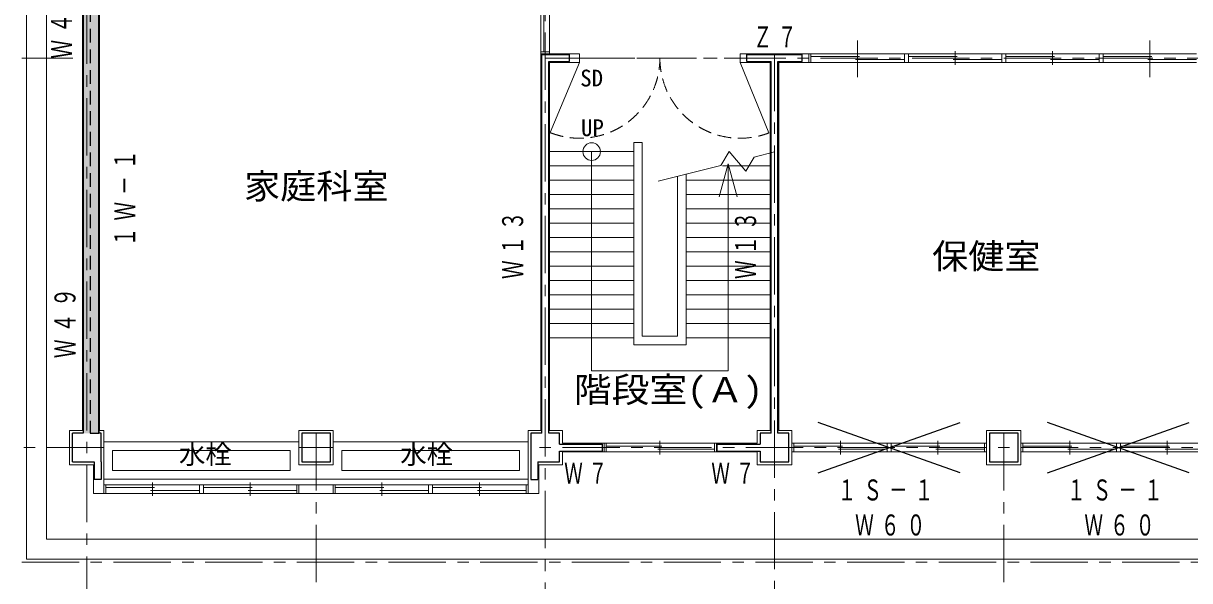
# Model space of a CAD drawing. Units: millimetres at full size, sheet at 1:200; details may follow other scales. Extents: x -55340 to 55340, y -38040 to 38040.
# Drawn here: x -45080 to -24730, y 14011 to 23740 of the extents above; entities that cross this region are included whole.
import ezdxf
from ezdxf.enums import TextEntityAlignment as Align

# ---------------------------------------------------------------- set-up
doc = ezdxf.new("R2010")
doc.units = ezdxf.units.MM
doc.header["$LTSCALE"] = 200
doc.linetypes.add('CHAIN1', pattern=[8, 5, -1, 1, -1])
doc.linetypes.add('DASHED1', pattern=[1.8, 1.2, -0.6])
for name, color, linetype, lineweight in [('0-0_補助線', 4, 'Continuous', 9), ('0-1_通り芯', 3, 'Continuous', 18), ('0-5_建具(ｻｯｼ)', 3, 'Continuous', 18), ('0-B_文字', 2, 'Continuous', 9), ('0-D_予備', 2, 'DASHED1', 25), ('2-0_補助線', 2, 'Continuous', 25), ('2-2_躯体', 2, 'Continuous', 25)]:
    doc.layers.add(name, color=color, linetype=linetype, lineweight=lineweight)
doc.layers.add('2-3_外壁', color=2, linetype='Continuous')
doc.layers.add('3-D_予備', color=91, linetype='Continuous')
doc.styles.add('ＭＳ ゴシック', font='')
doc.styles.get('ＭＳ ゴシック').set_extended_font_data('MS Gothic')

msp = doc.modelspace()

# ---------------------------------------------------------------- linework, layer by layer
at = {"layer": '0-0_補助線', "color": 3, "lineweight": 18}
for p, q in [((-44048.5, 25033.7), (-44048.5, 16633.7)), ((-43748.6, 16633.7), (-43748.6, 25033.7)), ((-35999.3, 23243.7), (-35999.3, 24156.2)), ((-30523.6, 22797.7), (-30523.6, 23438.3)), ((-25423.6, 22797.7), (-25423.6, 23438.3)), ((-36048.6, 23208.7), (-35373.6, 23208.7)), ((-35898.6, 23243.7), (-35898.6, 23208.7)), ((-35373.6, 23208.7), (-35373.6, 23058.7)), ((-32573.6, 23208.7), (-32573.6, 23058.7)), ((-29638.6, 23058.7), (-29638.6, 23208.7)), ((-28823.6, 23015.8), (-28823.6, 23251.5)), ((-27938.6, 23058.7), (-27938.6, 23208.7)), ((-27123.6, 23015.8), (-27123.6, 23251.5)), ((-26238.6, 23058.7), (-26238.6, 23208.7)), ((-35898.6, 23058.7), (-35898.6, 16633.7)), ((-35898.6, 23058.7), (-35373.6, 23058.7)), ((-35373.5, 23058.7), (-35890.8, 21832.7)), ((-32573.6, 23058.7), (-32074, 21825.8)), ((-32573.6, 23058.7), (-32048.6, 23058.7)), ((-32048.6, 16633.7), (-32048.6, 23058.7)), ((-31898.6, 23058.7), (-31373.6, 23058.7)), ((-31898.6, 16633.7), (-31898.6, 23058.7)), ((-31338.6, 23058.7), (-31373.6, 23058.7)), ((-31338.6, 23159.4), (-30488.5, 23159.4)), ((-30558.6, 23108), (-29708.6, 23108)), ((-29708.6, 23058.7), (-29638.6, 23058.7)), ((-29638.6, 23159.4), (-28788.6, 23159.4)), ((-28858.6, 23108), (-28008.6, 23108)), ((-28008.6, 23058.7), (-27938.6, 23058.7)), ((-27938.6, 23159.4), (-27088.6, 23159.4)), ((-27158.6, 23108), (-26308.6, 23108)), ((-26308.6, 23058.7), (-26238.6, 23058.7)), ((-26238.6, 23159.4), (-25388.6, 23159.4)), ((-25458.6, 23108), (-24608.6, 23108)), ((-44273.6, 16633.7), (-44048.5, 16633.7)), ((-44273.6, 16033.7), (-44273.6, 16633.7)), ((-43748.6, 16633.7), (-43673.5, 16633.7)), ((-43673.5, 15533.7), (-43673.5, 16633.7)), ((-32273.6, 16408.7), (-32273.6, 16633.7)), ((-32048.6, 16633.7), (-32273.6, 16633.7)), ((-28273.6, 16633.7), (-27673.6, 16633.7)), ((-28273.6, 16033.7), (-28273.6, 16633.7)), ((-27673.6, 16633.7), (-27673.6, 16033.7)), ((-34943.6, 16408.7), (-35673.6, 16408.7)), ((-34943.6, 16408.7), (-34943.6, 16258.7)), ((-34908.6, 16359.4), (-33938.6, 16359.4)), ((-34008.5, 16308), (-33023.6, 16308)), ((-33973.6, 16215.8), (-33973.6, 16451.5)), ((-32988.6, 16408.7), (-32988.6, 16258.7)), ((-32988.6, 16408.7), (-32273.6, 16408.7)), ((-31638.6, 16408.7), (-31673.6, 16408.7)), ((-31638.6, 16258.7), (-31638.6, 16408.7)), ((-31638.6, 16359.4), (-30788.6, 16359.4)), ((-30858.6, 16308), (-30008.6, 16308)), ((-30823.6, 16215.8), (-30823.6, 16451.5)), ((-29938.6, 16258.7), (-29938.6, 16408.7)), ((-29938.6, 16359.4), (-29088.6, 16359.4)), ((-29158.6, 16308), (-28308.6, 16308)), ((-29123.6, 16215.8), (-29123.6, 16451.5)), ((-27638.6, 16408.7), (-27673.6, 16408.7)), ((-27638.6, 16258.7), (-27638.6, 16408.7)), ((-27638.6, 16359.4), (-26788.6, 16359.4)), ((-26858.6, 16308), (-26008.6, 16308)), ((-26823.6, 16215.8), (-26823.6, 16451.5)), ((-25938.6, 16258.7), (-25938.6, 16408.7)), ((-25938.6, 16359.4), (-25088.6, 16359.4)), ((-25158.6, 16308), (-24308.6, 16308)), ((-25123.6, 16215.8), (-25123.6, 16451.5)), ((-35673.6, 16033.7), (-35673.6, 16258.7)), ((-34943.6, 16258.7), (-35673.6, 16258.7)), ((-34908.6, 16258.7), (-34943.6, 16258.7)), ((-31638.6, 16258.7), (-31673.6, 16258.7)), ((-30008.6, 16258.7), (-29938.6, 16258.7)), ((-28308.6, 16258.7), (-28273.6, 16258.7)), ((-27638.6, 16258.7), (-27673.6, 16258.7)), ((-26008.6, 16258.7), (-25938.6, 16258.7)), ((-43858.6, 16033.7), (-44273.6, 16033.7)), ((-43858.6, 15533.7), (-43858.6, 16033.7)), ((-36088.6, 15533.7), (-36088.6, 16033.7)), ((-35673.6, 16033.7), (-36088.6, 16033.7)), ((-27673.6, 16033.7), (-28273.6, 16033.7)), ((-43638.6, 15683.7), (-43673.5, 15683.7)), ((-43638.6, 15533.7), (-43638.6, 15683.7)), ((-42823.6, 15490.8), (-42823.6, 15726.5)), ((-42008.6, 15683.7), (-41938.6, 15683.7)), ((-42008.6, 15533.7), (-42008.6, 15683.7)), ((-41123.6, 15490.8), (-41123.6, 15726.5)), ((-40273.6, 15683.7), (-39673.6, 15683.7)), ((-39673.6, 15683.7), (-39673.6, 15533.7)), ((-38823.6, 15490.8), (-38823.6, 15726.5)), ((-38008.6, 15683.7), (-37938.6, 15683.7)), ((-38008.6, 15533.7), (-38008.6, 15683.7)), ((-37123.6, 15490.8), (-37123.6, 15726.5)), ((-43858.6, 15533.7), (-43673.5, 15533.7)), ((-43638.6, 15533.7), (-43673.5, 15533.7)), ((-43638.6, 15634.4), (-42788.6, 15634.4)), ((-42858.6, 15583), (-42008.6, 15583)), ((-41938.6, 15634.4), (-41088.6, 15634.4)), ((-41158.6, 15583), (-40308.6, 15583)), ((-40308.6, 15533.7), (-40273.6, 15533.7)), ((-39638.6, 15533.7), (-39673.6, 15533.7)), ((-39638.6, 15634.4), (-38788.6, 15634.4)), ((-38858.6, 15583), (-38008.6, 15583)), ((-37938.6, 15634.4), (-37088.6, 15634.4)), ((-37158.6, 15583), (-36308.6, 15583)), ((-36308.6, 15533.7), (-36273.6, 15533.7)), ((-36088.6, 15533.7), (-36273.6, 15533.7))]:
    msp.add_line(p, q, dxfattribs=at)
at = {"layer": '0-0_補助線', "color": 3, "linetype": 'DASHED1', "lineweight": 18}
msp.add_line((-35373.5, 23133.7), (-32573.6, 23133.7), dxfattribs=at)
at = {"layer": '0-0_補助線'}
for p, q in [((-34430.5, 21659.4), (-34280.5, 21659.4)), ((-34430.5, 18129.5), (-34430.5, 21659.4)), ((-34280.5, 18279.4), (-34280.5, 21659.4)), ((-34430.5, 21500.2), (-35898.6, 21500.2)), ((-32331, 21403.6), (-31972.1, 21494.2)), ((-34430.5, 21250.2), (-35898.6, 21250.2)), ((-34002.5, 20981.8), (-32912.8, 21256.8)), ((-32048.6, 21250.2), (-32882.5, 21250.2)), ((-34430.5, 21000.2), (-35898.6, 21000.2)), ((-33666.6, 21071.8), (-33666.6, 18279.4)), ((-33516.6, 21112), (-33516.6, 18129.5)), ((-32048.6, 21000.2), (-33516.6, 21000.2)), ((-34430.5, 20750.2), (-35898.6, 20750.2)), ((-32048.6, 20750.2), (-33516.6, 20750.2)), ((-34430.5, 20500.2), (-35898.6, 20500.2)), ((-32048.6, 20500.2), (-33516.6, 20500.2)), ((-34430.5, 20250.2), (-35898.6, 20250.2)), ((-32048.6, 20250.2), (-33516.6, 20250.2)), ((-34430.5, 20000.2), (-35898.6, 20000.2)), ((-32048.6, 20000.2), (-33516.6, 20000.2)), ((-34430.5, 19750.2), (-35898.6, 19750.2)), ((-32048.6, 19750.2), (-33516.6, 19750.2)), ((-34430.5, 19500.2), (-35898.6, 19500.2)), ((-32048.6, 19500.2), (-33516.6, 19500.2)), ((-34430.5, 19250.2), (-35898.6, 19250.2)), ((-32048.6, 19250.2), (-33516.6, 19250.2)), ((-34430.5, 19000.2), (-35898.6, 19000.2)), ((-32048.6, 19000.2), (-33516.6, 19000.2)), ((-34430.5, 18750.2), (-35898.6, 18750.2)), ((-32048.6, 18750.2), (-33516.6, 18750.2)), ((-34430.5, 18500.2), (-35898.6, 18500.2)), ((-32048.6, 18500.2), (-33516.6, 18500.2)), ((-34430.5, 18250.2), (-35898.6, 18250.2)), ((-34430.5, 18129.5), (-33516.6, 18129.5)), ((-34280.5, 18279.4), (-33666.6, 18279.4)), ((-32048.6, 18250.2), (-33516.6, 18250.2))]:
    msp.add_line(p, q, dxfattribs=at)
for points in [[(35501.4, 12683.7), (11376.4, 12683.7), (11376.4, 14383.7), (-45023.6, 14383.7), (-45023.6, 26383.7)], [(11726.4, 13033.7), (11726.4, 14733.7), (-44673.6, 14733.7), (-44673.6, 26033.7)], [(-35164.5, 21500.2), (-35164.5, 17673.7), (-32782.6, 17673.7), (-32782.6, 21289.6)], [(-32912.8, 21256.8), (-32767.8, 21499.6), (-32476, 21160.7), (-32331, 21403.6)]]:
    msp.add_lwpolyline(points, dxfattribs=at)
at = {"layer": '0-0_補助線', "color": 3, "lineweight": 18}
for points in [[(-36048.6, 23208.7), (-36048.6, 16633.7), (-36273.6, 16633.7), (-36273.6, 15533.7)], [(-35898.6, 23243.7), (-36048.6, 23243.7), (-36048.6, 23208.7)], [(-32573.6, 23208.7), (-31373.6, 23208.7), (-31373.6, 23058.7)], [(-31338.6, 23058.7), (-31338.6, 23208.7), (-31373.6, 23208.7)], [(-29708.6, 23058.7), (-29708.6, 23208.7), (-29638.6, 23208.7)], [(-28008.6, 23058.7), (-28008.6, 23208.7), (-27938.6, 23208.7)], [(-26308.6, 23058.7), (-26308.6, 23208.7), (-26238.6, 23208.7)], [(-35673.6, 16408.7), (-35673.6, 16633.7), (-35898.6, 16633.7)], [(-31898.6, 16633.7), (-31673.6, 16633.7), (-31673.6, 16033.7)], [(-34908.6, 16258.7), (-34908.6, 16408.7), (-34943.6, 16408.7)], [(-33023.6, 16258.7), (-33023.6, 16408.7), (-32988.6, 16408.7)], [(-30008.6, 16258.7), (-30008.6, 16408.7), (-29938.6, 16408.7)], [(-28308.6, 16258.7), (-28308.6, 16408.7), (-28273.6, 16408.7)], [(-26008.6, 16258.7), (-26008.6, 16408.7), (-25938.6, 16408.7)], [(-33023.6, 16258.7), (-32988.6, 16258.7), (-32273.6, 16258.7)], [(-31673.6, 16033.7), (-32273.6, 16033.7), (-32273.6, 16258.7)], [(-42008.6, 15533.7), (-41938.6, 15533.7), (-41938.6, 15683.7)], [(-40308.6, 15533.7), (-40308.6, 15683.7), (-40273.6, 15683.7)], [(-40273.6, 15683.7), (-40273.6, 15533.7), (-39673.6, 15533.7)], [(-39638.6, 15533.7), (-39638.6, 15683.7), (-39673.6, 15683.7)], [(-38008.6, 15533.7), (-37938.6, 15533.7), (-37938.6, 15683.7)], [(-36308.6, 15533.7), (-36308.6, 15683.7), (-36273.6, 15683.7)]]:
    msp.add_lwpolyline(points, dxfattribs=at)
msp.add_lwpolyline([(-39673.6, 16633.7), (-39673.6, 16033.7), (-40273.6, 16033.7), (-40273.6, 16633.7)], close=True, dxfattribs=at)
at = {"layer": '0-0_補助線'}
msp.add_circle((-35164.5, 21500.2), 153.6, dxfattribs=at)
at = {"layer": '0-0_補助線', "color": 3, "linetype": 'DASHED1', "lineweight": 18}
for centre, start, end in [((-35373.5, 23133.7), 248.3187, 0), ((-32573.6, 23133.7), 180, 290.90559)]:
    msp.add_arc(centre, 1400, start, end, dxfattribs=at)
at = {"layer": '0-1_通り芯', "color": 4, "linetype": 'CHAIN1', "lineweight": 9}
for p, q in [((-35973.6, 34777.1), (-35973.6, 9872.4)), ((-43973.6, 25633.7), (-43973.6, 8372.4)), ((-31973.6, 23208.7), (-31973.6, 9872.4)), ((-48307.7, 23133.7), (-44218.8, 23133.7)), ((-35973.6, 23133.7), (23326.4, 23133.7)), ((-39973.6, 16583.7), (-39973.6, 9872.4)), ((-27973.6, 16583.7), (-27973.6, 9872.4)), ((-43673.5, 16333.7), (-49507.7, 16333.7)), ((-39673.6, 16333.7), (-40273.6, 16333.7)), ((13326.4, 16333.7), (-36273.6, 16333.7)), ((-48307.7, 14333.7), (40371.9, 14333.7))]:
    msp.add_line(p, q, dxfattribs=at)
at = {"layer": '0-5_建具(ｻｯｼ)', "color": 4, "lineweight": 9}
for p, q in [((-36048.6, 23243.7), (-36048.6, 24998.7)), ((-35898.6, 24998.7), (-35898.6, 23243.7)), ((-31338.6, 23208.7), (-24608.6, 23208.7)), ((-24608.6, 23058.7), (-31338.6, 23058.7)), ((-43673.5, 16433.7), (-40273.6, 16433.7)), ((-43523.5, 15933.7), (-43523.5, 16283.7)), ((-43523.5, 16283.7), (-40423.6, 16283.7)), ((-40423.6, 15933.7), (-40423.6, 16283.7)), ((-36273.6, 16433.7), (-39673.5, 16433.7)), ((-36423.6, 16283.7), (-39523.5, 16283.7)), ((-39523.5, 15933.7), (-39523.5, 16283.7)), ((-36423.6, 15933.7), (-36423.6, 16283.7)), ((-34908.6, 16408.7), (-33023.6, 16408.7)), ((-31638.6, 16408.7), (-28308.6, 16408.7)), ((-27638.6, 16408.7), (-24308.6, 16408.7)), ((-33023.6, 16258.7), (-34908.6, 16258.7)), ((-28308.6, 16258.7), (-31638.6, 16258.7)), ((-24308.6, 16258.7), (-27638.6, 16258.7)), ((-43523.5, 15933.7), (-40423.6, 15933.7)), ((-36423.6, 15933.7), (-39523.5, 15933.7)), ((-43673.5, 15783.7), (-36273.6, 15783.7)), ((-43638.6, 15683.7), (-40308.6, 15683.7)), ((-39638.6, 15683.7), (-36308.6, 15683.7)), ((-40308.6, 15533.7), (-43638.6, 15533.7)), ((-36308.6, 15533.7), (-39638.6, 15533.7))]:
    msp.add_line(p, q, dxfattribs=at)
at = {"layer": '0-B_文字', "color": 4}
for q in [(-32937.9, 20710.1), (-32627.3, 20710.1)]:
    msp.add_line((-32782.6, 21289.6), q, dxfattribs=at)
at = {"layer": '2-0_補助線'}
for p, q in [((-43763.6, 16583.7), (-43763.6, 25083.7)), ((-43763.6, 22397), (-43763.6, 16583.7)), ((-28736.7, 15894.3), (-31210.4, 16773.1)), ((-31210.4, 15894.3), (-28736.7, 16773.1)), ((-24736.7, 15894.3), (-27210.4, 16773.1)), ((-27210.4, 15894.3), (-24736.7, 16773.1))]:
    msp.add_line(p, q, dxfattribs=at)
at = {"layer": '2-2_躯体', "linetype": 'DASHED1'}
for p, q in [((-43913.6, 25083.7), (-43913.6, 16583.7)), ((-43913.6, 16583.7), (-43763.6, 16583.7))]:
    msp.add_line(p, q, dxfattribs=at)
at = {"layer": '2-2_躯体'}
for p, q in [((-36033.6, 16583.7), (-36033.6, 23193.7)), ((-36033.6, 23193.7), (-35548.6, 23193.7)), ((-35913.6, 23073.7), (-35548.6, 23073.7)), ((-35548.6, 23073.7), (-35548.6, 23193.7)), ((-32458.6, 23193.7), (-31488.6, 23193.7)), ((-32458.6, 23073.7), (-32458.6, 23193.7)), ((-32458.6, 23073.7), (-32033.6, 23073.7)), ((-32033.6, 16583.7), (-32033.6, 23073.7)), ((-31913.6, 16583.7), (-31913.6, 23073.7)), ((-31913.6, 23073.7), (-31488.6, 23073.7)), ((-31488.6, 23073.7), (-31488.6, 23193.7)), ((-44223.6, 16083.7), (-44223.6, 16583.7)), ((-44033.6, 16583.7), (-44223.6, 16583.7)), ((-43723.6, 16583.7), (-43763.6, 16583.7)), ((-43723.6, 16083.7), (-43723.6, 16583.7)), ((-31723.6, 16583.7), (-31913.6, 16583.7)), ((-31723.6, 16083.7), (-31723.6, 16583.7)), ((-35723.6, 16393.7), (-34973.6, 16393.7)), ((-32973.6, 16393.7), (-32223.6, 16393.7)), ((-32973.6, 16273.7), (-32973.6, 16393.7)), ((-43723.6, 16083.7), (-43723.6, 15776.1)), ((-36223.6, 16083.7), (-36223.6, 15776.1)), ((-36103.6, 16083.7), (-36103.6, 15776.1)), ((-43723.6, 15776.1), (-43843.6, 15776.1)), ((-36223.6, 15776.1), (-36103.6, 15776.1))]:
    msp.add_line(p, q, dxfattribs=at)
for points in [[(-44223.6, 25083.7), (-44033.6, 25083.7), (-44033.6, 16583.7)], [(-35723.6, 16393.7), (-35723.6, 16583.7), (-35913.6, 16583.7), (-35913.6, 23073.7)], [(-36033.6, 16583.7), (-36223.6, 16583.7), (-36223.6, 16083.7)], [(-32033.6, 16583.7), (-32223.6, 16583.7), (-32223.6, 16393.7)], [(-36103.6, 16083.7), (-35723.6, 16083.7), (-35723.6, 16273.7), (-34973.6, 16273.7), (-34973.6, 16393.7)], [(-44223.6, 16083.7), (-43843.6, 16083.7), (-43843.6, 15776.1)], [(-32973.6, 16273.7), (-32223.6, 16273.7), (-32223.6, 16083.7), (-31723.6, 16083.7)]]:
    msp.add_lwpolyline(points, dxfattribs=at)
for points in [[(-39723.6, 16583.7), (-40223.6, 16583.7), (-40223.6, 16083.7), (-39723.6, 16083.7)], [(-27723.6, 16583.7), (-28223.6, 16583.7), (-28223.6, 16083.7), (-27723.6, 16083.7)]]:
    msp.add_lwpolyline(points, close=True, dxfattribs=at)
at = {"layer": '3-D_予備'}
msp.add_solid([(-44033.6, 25083.7), (-43763.6, 25083.7), (-44033.6, 16583.7), (-43763.6, 16583.7)], dxfattribs=at)

# ---------------------------------------------------------------- texts
at = {"layer": '0-B_文字', "style": 'ＭＳ ゴシック'}
for s, width, p in [('家庭科室', 1.05, (-41229, 20545.2)), ('保健室', 1.05, (-29224.1, 19323.1)), ('階段室(Ａ)', 1.1, (-35476.1, 16991.9))]:
    msp.add_text(s, height=439.9, dxfattribs=dict(at, width=width)).set_placement(p, align=Align.BOTTOM_LEFT)
for p in [(-42364.2, 15948), (-38502.9, 15948)]:
    msp.add_text('水栓', height=337.2, dxfattribs=at).set_placement(p, align=Align.BOTTOM_LEFT)
at = {"layer": '0-D_予備', "style": 'ＭＳ ゴシック'}
for s, p in [('SD', (-35364, 22549.4)), ('UP', (-35349.8, 21682.7))]:
    msp.add_text(s, height=293.3, dxfattribs=at).set_placement(p, align=Align.BOTTOM_LEFT)
at = {"layer": '2-0_補助線', "char_height": 366.6, "attachment_point": 7, "rotation": 90, "style": 'ＭＳ ゴシック'}
for s, insert in [('\\T1.38;\\W0.65;Ｗ４８', (-44224.3, 23125.4)), ('\\T1.38;\\W0.65;１Ｗ－１', (-43127.5, 19848.8)), ('\\T1.38;\\W0.65;Ｗ４９', (-44163.8, 17895.8))]:
    msp.add_mtext(s, dxfattribs=dict(at, insert=insert))
at = {"layer": '2-0_補助線', "char_height": 366.6, "attachment_point": 7, "style": 'ＭＳ ゴシック'}
for s, insert in [('\\T1.38;\\W0.65;１Ｓ－１', (-30872, 15404)), ('\\T1.38;\\W0.65;１Ｓ－１', (-26872, 15404)), ('\\T1.38;\\W0.65;Ｗ６０', (-30566.7, 14793.5)), ('\\T1.38;\\W0.65;Ｗ６０', (-26566.7, 14793.5))]:
    msp.add_mtext(s, dxfattribs=dict(at, insert=insert))
at = {"layer": '2-3_外壁', "char_height": 366.6, "attachment_point": 7, "style": 'ＭＳ ゴシック'}
for s, insert in [('\\T1.31;\\W0.65;Ｚ７', (-32343.6, 23318.7)), ('\\T1.31;\\W0.65;Ｗ７', (-35643.5, 15704.5)), ('\\T1.31;\\W0.65;Ｗ７', (-33076.7, 15704.5))]:
    msp.add_mtext(s, dxfattribs=dict(at, insert=insert))
at = {"layer": '2-3_外壁', "char_height": 366.6, "attachment_point": 7, "rotation": 90, "style": 'ＭＳ ゴシック'}
for insert in [(-36352.9, 19276.3), (-32289.5, 19276.3)]:
    msp.add_mtext('\\T1.31;\\W0.65;Ｗ１３', dxfattribs=dict(at, insert=insert))

doc.saveas('drawing.dxf')
